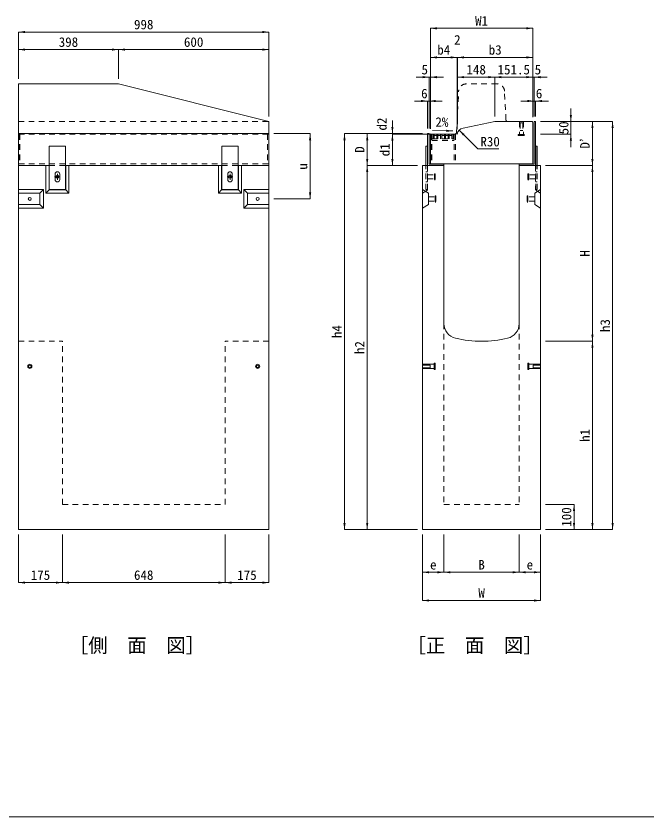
# Model space of a CAD drawing. Units: millimetres at full size. Extents: x 50430 to 75195, y 24892 to 47415.
# Drawn here: x 54478 to 56993, y 33119 to 36310 of the extents above; entities that cross this region are included whole.
import ezdxf
from ezdxf.enums import TextEntityAlignment as Align

# ---------------------------------------------------------------- set-up
doc = ezdxf.new("R2010")
doc.units = ezdxf.units.MM
doc.header["$LTSCALE"] = 30
for name, pattern in [('DASHED', [7.5, 6, -1.5]), ('USER1', [1.35, 0.75, -0.6]), ('USER2', [28.575, 19.05, -3.175, 3.175, -3.175])]:
    doc.linetypes.add(name, pattern=pattern)
for name, color, linetype, lineweight in [('0_2', 7, 'Continuous', 20), ('受け枠', 3, 'Continuous', 5), ('受枠', 3, 'Continuous', 5), ('寸法線', 7, 'Continuous', 9), ('本体', 2, 'Continuous', 20), ('枠', 5, 'Continuous', 5), ('ｲﾝｻｰﾄ', 3, 'USER1', 5), ('ｸﾞﾚｰﾁﾝｸﾞ', 7, 'Continuous', 5)]:
    doc.layers.add(name, color=color, linetype=linetype, lineweight=lineweight)
doc.styles.add('ＭＳ ゴシック', font='')
doc.styles.get('ＭＳ ゴシック').set_extended_font_data('MS Gothic')

# ---------------------------------------------------------------- blocks, each defined once
blk = doc.blocks.new('filled_arrow')
at = {"color": 0, "linetype": 'Continuous', "lineweight": -2}
blk.add_solid([(7.5, 1.25), (0, 0), (7.5, -1.25)], dxfattribs=at)

msp = doc.modelspace()

# ---------------------------------------------------------------- linework, layer by layer
at = {"layer": '0_2', "lineweight": 13}
for p, q in [((55486.06, 35714.12), (55486.06, 35835.09)), ((56548.6, 34264.11), (56118.6, 34264.11))]:
    msp.add_line(p, q, dxfattribs=at)
at = {"layer": '受け枠'}
msp.add_line((56118.6, 35841.11), (56124.6, 35841.11), dxfattribs=at)
at = {"layer": '受枠'}
for p, q in [((56542.6, 35889.11), (56542.6, 35720.11)), ((56548.6, 35889.11), (56542.6, 35889.11)), ((56548.6, 35889.11), (56542.6, 35889.11)), ((56548.6, 35889.11), (56548.6, 35714.11)), ((56118.6, 35714.11), (56118.6, 35841.11)), ((56124.6, 35841.11), (56124.6, 35720.11)), ((54610.56, 35619.12), (54610.56, 35791.11)), ((54610.56, 35791.11), (54675.56, 35791.11)), ((54675.56, 35619.12), (54675.56, 35791.11)), ((55298.56, 35619.12), (55298.56, 35791.11)), ((55298.56, 35791.11), (55363.56, 35791.11)), ((55363.56, 35619.12), (55363.56, 35791.11)), ((56111.6, 35714.11), (56111.6, 35791.11)), ((56117.6, 35791.11), (56111.6, 35791.11)), ((56117.6, 35714.11), (56117.6, 35791.11)), ((56549.6, 35714.11), (56549.6, 35791.11)), ((56549.6, 35791.11), (56555.6, 35791.11)), ((56555.6, 35714.11), (56555.6, 35791.11)), ((56183.6, 35720.11), (56124.6, 35720.11)), ((56183.6, 35714.11), (56183.6, 35720.11)), ((56183.6, 35720.11), (56183.6, 35714.11)), ((56483.6, 35714.11), (56483.6, 35720.11)), ((56542.6, 35720.11), (56483.6, 35720.11)), ((54634.06, 35680.12), (54634.06, 35658.12)), ((54652.06, 35680.12), (54652.06, 35658.12)), ((55322.06, 35680.12), (55322.06, 35658.12)), ((55340.06, 35680.12), (55340.06, 35658.12)), ((54610.56, 35619.12), (54675.56, 35619.12)), ((55298.56, 35619.12), (55363.56, 35619.12))]:
    msp.add_line(p, q, dxfattribs=at)
at = {"layer": '受枠', "linetype": 'USER1'}
for p, q in [((56111.6, 35619.11), (56111.6, 35714.11)), ((56117.6, 35619.11), (56117.6, 35714.11)), ((56549.6, 35619.11), (56549.6, 35714.11)), ((56555.6, 35619.11), (56555.6, 35714.11)), ((56117.6, 35689.11), (56111.6, 35689.11)), ((56555.6, 35689.11), (56549.6, 35689.11)), ((56117.6, 35649.11), (56111.6, 35649.11)), ((56555.6, 35649.11), (56549.6, 35649.11)), ((56117.6, 35619.11), (56111.6, 35619.11)), ((56549.6, 35619.11), (56555.6, 35619.11))]:
    msp.add_line(p, q, dxfattribs=at)
at = {"layer": '受枠'}
for centre, start, end in [((54643.06, 35680.12), 0, 180), ((55331.06, 35680.12), 0, 180), ((54643.06, 35658.12), 180, 0), ((55331.06, 35658.12), 180, 0)]:
    msp.add_arc(centre, 9, start, end, dxfattribs=at)
at = {"layer": '寸法線'}
for p, q in [((54488.06, 36245.94), (55486.06, 36245.94)), ((54488.06, 36059.11), (54488.06, 36245.94)), ((55486.06, 35909.11), (55486.06, 36245.94)), ((56537.6, 36260.67), (56129.6, 36260.67)), ((56129.6, 35860.89), (56129.6, 36260.67)), ((56537.6, 35906.11), (56537.6, 36260.67)), ((54488.06, 36175.94), (54886.06, 36175.94)), ((54488.06, 36059.11), (54488.06, 36175.94)), ((54886.06, 36059.11), (54886.06, 36175.94)), ((54886.06, 36175.94), (55486.06, 36175.94)), ((54886.06, 36059.11), (54886.06, 36175.94)), ((55486.06, 35909.11), (55486.06, 36175.94)), ((56236.17, 36144.76), (56129.6, 36144.76)), ((56129.6, 35860.89), (56129.6, 36144.76)), ((56290.1, 36144.76), (56184.17, 36144.76)), ((56236.17, 35859.11), (56236.17, 36144.76)), ((56236.17, 35859.11), (56236.17, 36144.76)), ((56238.1, 35879.11), (56238.1, 36144.76)), ((56537.6, 36144.76), (56238.1, 36144.76)), ((56238.1, 35879.11), (56238.1, 36144.76)), ((56537.6, 35906.11), (56537.6, 36144.76)), ((56181.6, 36066.16), (56072.6, 36066.16)), ((56124.6, 35861.11), (56124.6, 36066.16)), ((56129.6, 35860.89), (56129.6, 36066.16)), ((56386.1, 36066.16), (56238.1, 36066.16)), ((56238.1, 35879.11), (56238.1, 36066.16)), ((56537.6, 36066.16), (56386.1, 36066.16)), ((56386.1, 35909.11), (56386.1, 36066.16)), ((56386.1, 35909.11), (56386.1, 36066.16)), ((56594.6, 36066.16), (56485.6, 36066.16)), ((56537.6, 35906.11), (56537.6, 36066.16)), ((56537.6, 35906.11), (56537.6, 36066.16)), ((56542.6, 35909.11), (56542.6, 36066.16)), ((56176.6, 35971.11), (56066.6, 35971.11)), ((56118.6, 35861.11), (56118.6, 35971.11)), ((56124.6, 35861.11), (56124.6, 35971.11)), ((56600.6, 35971.11), (56490.6, 35971.11)), ((56542.6, 35909.11), (56542.6, 35971.11)), ((56548.6, 35909.11), (56548.6, 35971.11)), ((56689.43, 35941.11), (56689.43, 35787.05)), ((55978.25, 35893.11), (55978.25, 35787.11)), ((56568.6, 35889.11), (56775.46, 35889.11)), ((56568.6, 35889.11), (56689.43, 35889.11)), ((56568.6, 35889.11), (56855.92, 35889.11)), ((56775.46, 35889.11), (56775.46, 35714.11)), ((56855.92, 34264.11), (56855.92, 35889.11)), ((55506.06, 35841.11), (55650.19, 35841.11)), ((55650.19, 35841.11), (55650.19, 35581.11)), ((55787.27, 35841.11), (55787.27, 34264.11)), ((56098.6, 35841.11), (55787.27, 35841.11)), ((55877.76, 35841.11), (55877.76, 35714.11)), ((56098.6, 35841.11), (55877.76, 35841.11)), ((56098.6, 35841.11), (55978.25, 35841.11)), ((56216.17, 35839.11), (55978.25, 35839.11)), ((55978.25, 35839.11), (55978.25, 35714.11)), ((56216.17, 35839.11), (55978.25, 35839.11)), ((56568.6, 35839.05), (56689.43, 35839.05)), ((55877.76, 35714.11), (55877.76, 34264.11)), ((56078.6, 35714.11), (55877.76, 35714.11)), ((56078.6, 35714.11), (55877.76, 35714.11)), ((56078.6, 35714.11), (55978.25, 35714.11)), ((56588.6, 35714.11), (56775.46, 35714.11)), ((56588.6, 35714.11), (56775.46, 35714.11)), ((56775.46, 35714.11), (56775.46, 35014.11)), ((55506.06, 35581.11), (55650.19, 35581.11)), ((56588.6, 35014.11), (56775.46, 35014.11)), ((56588.6, 35014.11), (56775.46, 35014.11)), ((56775.46, 35014.11), (56775.46, 34264.11)), ((56588.6, 34364.11), (56702.04, 34364.11)), ((56702.04, 34264.11), (56702.04, 34364.11)), ((54488.06, 34244.12), (54488.06, 34052.77)), ((54663.06, 34244.12), (54663.06, 34052.77)), ((54663.06, 34244.12), (54663.06, 34052.77)), ((55311.06, 34244.12), (55311.06, 34052.77)), ((55311.06, 34244.12), (55311.06, 34052.77)), ((55486.06, 34244.12), (55486.06, 34052.77)), ((56078.6, 34264.11), (55787.27, 34264.11)), ((56078.6, 34264.11), (55877.76, 34264.11)), ((56098.6, 34244.11), (56098.6, 34093.96)), ((56098.6, 34244.11), (56098.6, 33981.45)), ((56183.6, 34244.11), (56183.6, 34093.96)), ((56183.6, 34244.11), (56183.6, 34093.96)), ((56483.6, 34244.11), (56483.6, 34093.96)), ((56483.6, 34244.11), (56483.6, 34093.96)), ((56568.6, 34244.11), (56568.6, 33981.45)), ((56568.6, 34244.11), (56568.6, 34093.96)), ((56588.6, 34264.11), (56775.46, 34264.11)), ((56588.6, 34264.11), (56855.92, 34264.11)), ((56588.6, 34264.11), (56702.04, 34264.11)), ((56183.6, 34093.96), (56098.6, 34093.96)), ((56483.6, 34093.96), (56183.6, 34093.96)), ((56568.6, 34093.96), (56483.6, 34093.96)), ((54488.06, 34052.77), (54663.06, 34052.77)), ((54663.06, 34052.77), (55311.06, 34052.77)), ((55311.06, 34052.77), (55486.06, 34052.77)), ((56568.6, 33981.45), (56098.6, 33981.45))]:
    msp.add_line(p, q, dxfattribs=at)
at = {"layer": '寸法線', "linetype": 'USER2'}
for p, q in [((54643.06, 35680.92), (54643.06, 35656.84)), ((55331.06, 35680.92), (55331.06, 35656.84)), ((54631.49, 35669.12), (54654.69, 35669.12)), ((55319.49, 35669.12), (55342.69, 35669.12))]:
    msp.add_line(p, q, dxfattribs=at)
at = {"layer": '寸法線'}
for points in [[(56218.79, 35851.76), (56192.8, 35852.46), (56137.58, 35853.95)], [(56244.19, 35854.97), (56318.84, 35780.33), (56402.34, 35780.33)]]:
    msp.add_lwpolyline(points, dxfattribs=at)
at = {"layer": '本体'}
for p, q in [((54488.06, 36039.11), (54488.06, 35714.12)), ((54488.06, 36039.11), (54886.06, 36039.11)), ((54886.06, 36039.11), (55486.06, 35889.11)), ((55486.06, 35889.11), (55486.06, 35721.12)), ((56259.79, 35863.51), (56386.1, 35889.11)), ((56386.1, 35889.11), (56534.6, 35889.11)), ((56537.6, 35886.11), (56537.6, 35721.11)), ((54488.06, 35841.11), (55486.06, 35841.11)), ((56129.6, 35721.11), (56129.6, 35840.89)), ((56236.17, 35839.11), (56129.6, 35840.89)), ((54488.06, 34264.12), (54488.06, 35714.12)), ((54488.06, 35714.12), (54610.56, 35714.12)), ((54675.56, 35714.12), (55298.56, 35714.12)), ((55363.56, 35714.12), (55486.06, 35714.12)), ((55486.06, 34264.12), (55486.06, 35714.12)), ((56098.6, 34264.11), (56098.6, 35714.11)), ((56098.6, 35714.11), (56183.6, 35714.11)), ((56129.6, 35721.11), (56537.6, 35721.11)), ((56183.6, 35084.64), (56183.6, 35714.11)), ((56483.6, 35084.64), (56483.6, 35714.11)), ((56483.6, 35714.11), (56568.6, 35714.11)), ((56568.6, 35714.11), (56568.6, 34264.11)), ((54488.06, 34264.11), (55486.06, 34264.11)), ((56568.6, 34264.11), (56098.6, 34264.11))]:
    msp.add_line(p, q, dxfattribs=at)
at = {"layer": '本体', "linetype": 'USER1', "lineweight": 9}
for p, q in [((56395.06, 36039.11), (56272.14, 36039.11)), ((56233.94, 35845.88), (56242.17, 36010.61)), ((56430.76, 35895.76), (56425.02, 36010.61)), ((54488.06, 35889.11), (55486.06, 35889.11)), ((56118.6, 35714.11), (56118.6, 35617.11)), ((56548.6, 35714.11), (56548.6, 35617.11)), ((56098.6, 35604.61), (56118.6, 35617.11)), ((56568.6, 35604.61), (56548.6, 35617.11)), ((56183.6, 35084.64), (56183.6, 34364.11)), ((56483.6, 35084.64), (56483.6, 34364.11)), ((54488.06, 35014.12), (54663.06, 35014.12)), ((54663.06, 34364.11), (54663.06, 35014.12)), ((55311.06, 34364.11), (55311.06, 35014.12)), ((55486.06, 35014.12), (55311.06, 35014.12)), ((54663.06, 34364.11), (55311.06, 34364.11)), ((56183.6, 34364.11), (56483.6, 34364.11))]:
    msp.add_line(p, q, dxfattribs=at)
at = {"layer": '本体', "lineweight": 9}
for p, q in [((54597.06, 35604.62), (54597.06, 35714.12)), ((54609.56, 35617.12), (54609.56, 35714.12)), ((54676.56, 35617.12), (54676.56, 35714.12)), ((54689.06, 35604.62), (54689.06, 35714.12)), ((55285.06, 35604.62), (55285.06, 35714.12)), ((55297.56, 35617.12), (55297.56, 35714.12)), ((55364.56, 35617.12), (55364.56, 35714.12)), ((55377.06, 35604.62), (55377.06, 35714.12)), ((54488.06, 35618.11), (54587.56, 35618.11)), ((54573.06, 35603.61), (54587.56, 35618.11)), ((54587.56, 35618.11), (54587.56, 35544.11)), ((54609.56, 35617.12), (54597.06, 35604.62)), ((54676.56, 35617.12), (54609.56, 35617.12)), ((54676.56, 35617.12), (54689.06, 35604.62)), ((55297.56, 35617.12), (55285.06, 35604.62)), ((55297.56, 35617.12), (55364.56, 35617.12)), ((55364.56, 35617.12), (55377.06, 35604.62)), ((55486.06, 35618.11), (55386.56, 35618.11)), ((55401.06, 35603.61), (55386.56, 35618.11)), ((55386.56, 35618.11), (55386.56, 35544.11)), ((56098.6, 35618.1), (56121.8, 35603.61)), ((56568.6, 35618.1), (56545.4, 35603.61)), ((54488.06, 35603.61), (54573.06, 35603.61)), ((54573.06, 35603.61), (54573.06, 35558.61)), ((54689.06, 35604.62), (54597.06, 35604.62)), ((55285.06, 35604.62), (55377.06, 35604.62)), ((55486.06, 35603.61), (55401.06, 35603.61)), ((55401.06, 35603.61), (55401.06, 35558.61)), ((56121.8, 35603.61), (56121.8, 35558.61)), ((56545.4, 35603.61), (56545.4, 35558.61)), ((54573.06, 35558.61), (54488.06, 35558.61)), ((54587.56, 35544.11), (54488.06, 35544.11)), ((54573.06, 35558.61), (54587.56, 35544.11)), ((55401.06, 35558.61), (55386.56, 35544.11)), ((55386.56, 35544.11), (55486.06, 35544.11)), ((55401.06, 35558.61), (55486.06, 35558.61)), ((56098.6, 35544.1), (56121.8, 35558.61)), ((56568.6, 35544.1), (56545.4, 35558.61))]:
    msp.add_line(p, q, dxfattribs=at)
at = {"layer": '本体', "linetype": 'USER1'}
for p, q in [((54610.56, 35714.12), (54675.56, 35714.12)), ((55298.56, 35714.12), (55363.56, 35714.12))]:
    msp.add_line(p, q, dxfattribs=at)
at = {"layer": '本体', "linetype": 'USER1', "lineweight": 9}
for centre, radius, start, end in [((56272.14, 36009.11), 30, 90, 177.13732), ((56395.06, 36009.11), 30, 2.86216, 90), ((56437.76, 35896.11), 7, 182.86216, 270), ((56226.94, 35846.23), 7, 269.00536, 357.13567)]:
    msp.add_arc(centre, radius, start, end, dxfattribs=at)
at = {"layer": '本体'}
for centre, radius, start, end in [((56265.75, 35834.11), 30, 101.45893, 170.39565), ((56534.6, 35886.11), 3, 0.0001, 90), ((56243.6, 35084.64), 60, 180, 256.65763), ((56423.6, 35084.64), 60, 283.34215, 0), ((56333.6, 35464.11), 450, 256.65775, 283.34223)]:
    msp.add_arc(centre, radius, start, end, dxfattribs=at)
at = {"layer": '枠', "lineweight": 13}
msp.add_line((52621.16, 33119.19), (60621.16, 33119.19), dxfattribs=at)
at = {"layer": 'ｲﾝｻｰﾄ'}
for p, q in [((56481.85, 35889.11), (56503.35, 35889.11)), ((56484.35, 35889.11), (56484.35, 35838.11)), ((56484.35, 35884.11), (56500.85, 35884.11)), ((56487.35, 35884.11), (56487.35, 35854.11)), ((56497.85, 35884.11), (56497.85, 35854.11)), ((56500.85, 35889.11), (56500.85, 35838.11)), ((56479.85, 35838.11), (56505.35, 35838.11)), ((56479.85, 35838.11), (56479.85, 35834.11)), ((56479.85, 35834.11), (56505.35, 35834.11)), ((56487.35, 35854.11), (56497.85, 35854.11)), ((56505.35, 35838.11), (56505.35, 35834.11)), ((56118.6, 35677.61), (56145.6, 35677.61)), ((56145.6, 35681.61), (56148.6, 35681.61)), ((56145.6, 35681.61), (56145.6, 35656.61)), ((56148.6, 35681.61), (56148.6, 35656.61)), ((56521.6, 35681.61), (56518.6, 35681.61)), ((56518.6, 35681.61), (56518.6, 35656.61)), ((56521.6, 35681.61), (56521.6, 35656.61)), ((56548.6, 35677.61), (56521.6, 35677.61)), ((56118.6, 35660.61), (56145.6, 35660.61)), ((56145.6, 35656.61), (56148.6, 35656.61)), ((56521.6, 35656.61), (56518.6, 35656.61)), ((56548.6, 35660.61), (56521.6, 35660.61)), ((56121.8, 35589.61), (56148.8, 35589.61)), ((56148.8, 35593.61), (56148.8, 35568.61)), ((56148.8, 35593.61), (56151.8, 35593.61)), ((56151.8, 35593.61), (56151.8, 35568.61)), ((56518.4, 35593.61), (56515.39, 35593.61)), ((56515.39, 35593.61), (56515.39, 35568.61)), ((56518.4, 35593.61), (56518.4, 35568.61)), ((56545.4, 35589.61), (56518.4, 35589.61)), ((56121.8, 35572.61), (56148.8, 35572.61)), ((56148.8, 35568.61), (56151.8, 35568.61)), ((56518.4, 35568.61), (56515.39, 35568.61)), ((56545.4, 35572.61), (56518.4, 35572.61))]:
    msp.add_line(p, q, dxfattribs=at)
at = {"layer": 'ｲﾝｻｰﾄ', "linetype": 'DASHED', "lineweight": 9}
for p, q in [((56098.6, 34905.86), (56098.6, 34922.36)), ((56098.6, 34922.36), (56144.6, 34922.36)), ((56098.6, 34919.36), (56128.6, 34919.36)), ((56098.6, 34908.86), (56128.6, 34908.86)), ((56098.6, 34905.86), (56144.6, 34905.86)), ((56128.6, 34908.86), (56128.6, 34919.36)), ((56144.6, 34926.86), (56148.6, 34926.86)), ((56144.6, 34901.36), (56144.6, 34926.86)), ((56148.6, 34901.36), (56148.6, 34926.86)), ((56522.6, 34926.86), (56518.6, 34926.86)), ((56518.6, 34901.36), (56518.6, 34926.86)), ((56522.6, 34901.36), (56522.6, 34926.86)), ((56568.6, 34922.36), (56522.6, 34922.36)), ((56568.6, 34905.86), (56522.6, 34905.86)), ((56538.6, 34908.86), (56538.6, 34919.36)), ((56568.6, 34919.36), (56538.6, 34919.36)), ((56568.6, 34908.86), (56538.6, 34908.86)), ((56568.6, 34905.86), (56568.6, 34922.36)), ((56144.6, 34901.36), (56148.6, 34901.36)), ((56522.6, 34901.36), (56518.6, 34901.36))]:
    msp.add_line(p, q, dxfattribs=at)
at = {"layer": 'ｲﾝｻｰﾄ', "linetype": 'Continuous'}
for centre in [(54643.06, 35669.12), (55331.06, 35669.12), (54533.06, 35581.11), (55441.06, 35581.11)]:
    msp.add_circle(centre, 6, dxfattribs=at)
at = {"layer": 'ｲﾝｻｰﾄ', "linetype": 'Continuous', "lineweight": 9}
for centre, radius in [((54533.06, 34914.11), 8.25), ((54533.06, 34914.11), 5.25), ((55441.06, 34914.11), 8.25), ((55441.06, 34914.11), 5.25)]:
    msp.add_circle(centre, radius, dxfattribs=at)
at = {"layer": 'ｸﾞﾚｰﾁﾝｸﾞ', "linetype": 'USER1', "lineweight": 9}
for p, q in [((54489.06, 35839.12), (55485.06, 35839.12)), ((54489.06, 35839.12), (54489.06, 35721.12)), ((54493.56, 35839.12), (54493.56, 35721.12)), ((55480.56, 35839.12), (55480.56, 35721.12)), ((55485.06, 35839.12), (55485.06, 35721.12)), ((56131.1, 35839.11), (56131.1, 35721.11)), ((56131.1, 35839.11), (56229.1, 35839.11)), ((56135.6, 35839.11), (56135.6, 35721.11)), ((56140.1, 35820.11), (56140.1, 35839.11)), ((56144.6, 35820.11), (56144.6, 35839.11)), ((56155.2, 35833.11), (56144.6, 35833.11)), ((56155.2, 35820.11), (56155.2, 35839.11)), ((56159.7, 35820.11), (56159.7, 35839.11)), ((56170.3, 35833.11), (56159.7, 35833.11)), ((56170.3, 35820.11), (56170.3, 35839.11)), ((56174.8, 35820.11), (56174.8, 35839.11)), ((56185.4, 35833.11), (56174.8, 35833.11)), ((56185.4, 35820.11), (56185.4, 35839.11)), ((56189.9, 35820.11), (56189.9, 35839.11)), ((56200.5, 35833.11), (56189.9, 35833.11)), ((56200.5, 35820.11), (56200.5, 35839.11)), ((56205, 35820.11), (56205, 35839.11)), ((56215.6, 35833.11), (56205, 35833.11)), ((56215.6, 35820.11), (56215.6, 35839.11)), ((56220.1, 35820.11), (56220.1, 35839.11)), ((56224.6, 35839.11), (56224.6, 35721.11)), ((56229.1, 35839.11), (56229.1, 35721.11)), ((56135.6, 35820.11), (56224.6, 35820.11)), ((56135.6, 35814.11), (56224.6, 35814.11)), ((54489.06, 35721.12), (55485.06, 35721.12))]:
    msp.add_line(p, q, dxfattribs=at)

# ---------------------------------------------------------------- block references
at = {"layer": '寸法線', "xscale": 3.47, "yscale": 3.47}
for p in [(54488.06, 36245.94), (56129.6, 36260.67), (54488.06, 36175.94), (54886.06, 36175.94), (56129.6, 36144.76), (56238.1, 36144.76), (56238.1, 36144.76), (56129.6, 36066.16), (56238.1, 36066.16), (56386.1, 36066.16), (56542.6, 36066.16), (56124.6, 35971.11), (56548.6, 35971.11), (56098.6, 34093.96), (56183.6, 34093.96), (56483.6, 34093.96), (54488.06, 34052.77), (54663.06, 34052.77), (55311.06, 34052.77), (56098.6, 33981.45)]:
    msp.add_blockref('filled_arrow', p, dxfattribs=at)
for p, rotation in [((55486.06, 36245.94), 180), ((56537.6, 36260.67), 180), ((54886.06, 36175.94), 180), ((55486.06, 36175.94), 180), ((56236.17, 36144.76), 180), ((56236.17, 36144.76), 180), ((56537.6, 36144.76), 180), ((56124.6, 36066.16), 180), ((56386.1, 36066.16), 180), ((56537.6, 36066.16), 180), ((56537.6, 36066.16), 180), ((56118.6, 35971.11), 180), ((56542.6, 35971.11), 180), ((56689.43, 35889.11), 90), ((55978.25, 35841.11), 90), ((56775.46, 35889.11), 270), ((56855.92, 35889.11), 270), ((55650.19, 35841.11), 270), ((55787.27, 35841.11), 270), ((55877.76, 35841.11), 270), ((55978.25, 35839.11), 270), ((55978.25, 35839.11), 270), ((56218.79, 35851.76), 178.5), ((56244.19, 35854.97), 315), ((56689.43, 35839.05), 270), ((55877.76, 35714.11), 90), ((55978.25, 35714.11), 90), ((56775.46, 35714.11), 90), ((55877.76, 35714.11), 270), ((56775.46, 35714.11), 270), ((55650.19, 35581.11), 90), ((56775.46, 35014.11), 90), ((56775.46, 35014.11), 270), ((56702.04, 34364.11), 270), ((55787.27, 34264.11), 90), ((55877.76, 34264.11), 90), ((56702.04, 34264.11), 90), ((56775.46, 34264.11), 90), ((56855.92, 34264.11), 90), ((56183.6, 34093.96), 180), ((56483.6, 34093.96), 180), ((56568.6, 34093.96), 180), ((54663.06, 34052.77), 180), ((55311.06, 34052.77), 180), ((55486.06, 34052.77), 180), ((56568.6, 33981.45), 180)]:
    msp.add_blockref('filled_arrow', p, dxfattribs=dict(at, rotation=rotation))

# ---------------------------------------------------------------- texts
at = {"layer": '0_2', "style": 'ＭＳ ゴシック'}
msp.add_text('2%', height=37.98, dxfattribs=at).set_placement((56175.46, 35887.35), align=Align.MIDDLE_CENTER)
for s, p in [('［側\u3000面\u3000図］', (54688.36, 33756.92)), ('［正\u3000面\u3000図］', (56033.83, 33756.92))]:
    msp.add_text(s, height=56.96, dxfattribs=at).set_placement(p, align=Align.BOTTOM_LEFT)
at = {"layer": '寸法線', "style": 'ＭＳ ゴシック'}
for s, p in [('W1', (56333.6, 36290.67)), ('998', (54987.06, 36275.94)), ('398', (54687.06, 36205.94)), ('600', (55186.06, 36205.94)), ('2', (56237.13, 36214.94)), ('b4', (56182.88, 36174.76)), ('b3', (56387.85, 36174.76)), ('5', (56107.17, 36096.16)), ('148', (56312.1, 36096.16)), ('151.5', (56461.85, 36096.16)), ('5', (56558.08, 36096.16)), ('6', (56105.62, 36001.11)), ('6', (56562.7, 36001.11)), ('B', (56333.6, 34123.96)), ('e', (56141.1, 34123.96)), ('e', (56526.1, 34123.96)), ('175', (54575.56, 34082.77)), ('648', (54987.06, 34082.77)), ('175', (55398.56, 34082.77)), ('W', (56333.6, 34011.45))]:
    msp.add_text(s, height=37.98, dxfattribs=at).set_placement(p, align=Align.MIDDLE_CENTER)
for s, p in [('d2', (55936.01, 35879.29)), ('50', (56660.82, 35864.06)), ('d1', (55948.25, 35776.61)), ('D’', (56745.46, 35801.61)), ('D', (55847.76, 35777.61)), ('u', (55620.19, 35711.11)), ('H', (56745.46, 35364.11)), ('h3', (56825.92, 35076.61)), ('h4', (55757.27, 35052.61)), ('h2', (55847.76, 34989.11)), ('h1', (56745.46, 34639.11)), ('100', (56672.04, 34314.11))]:
    msp.add_text(s, height=37.98, rotation=90, dxfattribs=at).set_placement(p, align=Align.MIDDLE_CENTER)
msp.add_text('R30', height=37.98, dxfattribs=at).set_placement((56328.84, 35828.33), align=Align.TOP_LEFT)

doc.saveas('drawing.dxf')
